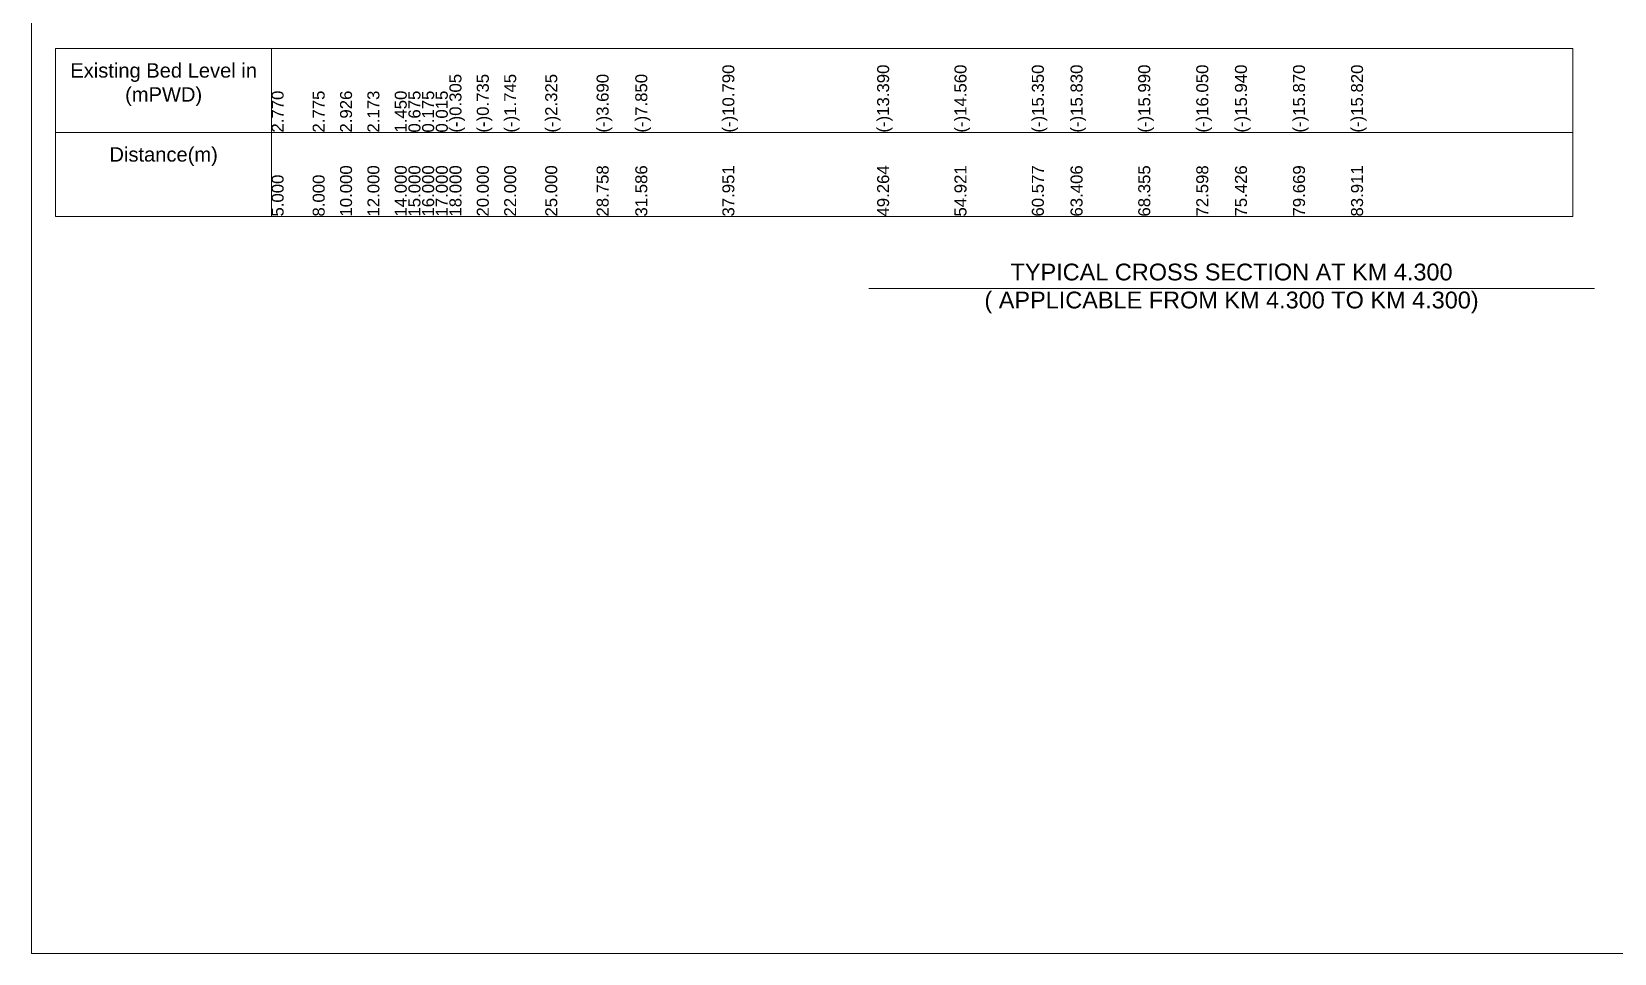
# Model space of a CAD drawing. Header units: inches. Extents: x 89000 to 845017, y -7071 to 0.
# Drawn here: x 790000 to 796595, y -7071 to -3229 of the extents above; entities that cross this region are included whole.
import ezdxf

# ---------------------------------------------------------------- set-up
doc = ezdxf.new("R2010")
doc.units = ezdxf.units.IN
doc.header["$LTSCALE"] = 7
doc.header["$MEASUREMENT"] = 0
for name, color, linetype, lineweight in [('Cross section Data Border', 7, 'Continuous', 9), ('Cross Section Labels', 7, 'Continuous', 9), ('Long Section Labels', 7, 'Continuous', 9)]:
    doc.layers.add(name, color=color, linetype=linetype, lineweight=lineweight)
doc.styles.get("Standard").update_dxf_attribs({"font": 'arial.ttf'})

msp = doc.modelspace()

# ---------------------------------------------------------------- linework, layer by layer
at = {"layer": 'Cross section Data Border'}
msp.add_lwpolyline([(790100, -3300), (796421.80908, -3300), (796421.80908, -4000), (790100, -4000)], close=True, dxfattribs=at)
for points in [[(791000, -3300), (791000, -4000)], [(790100, -3650), (796421.80908, -3650)]]:
    msp.add_lwpolyline(points, dxfattribs=at)
at = {"layer": 'Cross Section Labels'}
msp.add_lwpolyline([(790000, 0), (800000, 0), (800000, -7071), (790000, -7071)], close=True, dxfattribs=at)
msp.add_lwpolyline([(793488, -4300), (795000, -4300), (796512, -4300)], dxfattribs=at)

# ---------------------------------------------------------------- texts
at = {"layer": 'Cross section Data Border', "char_height": 60, "width": 800, "attachment_point": 5}
for s, insert in [('Existing Bed Level in (mPWD)', (790550, -3450)), ('Distance(m)', (790550, -3750))]:
    msp.add_mtext(s, dxfattribs=dict(at, insert=insert))
at = {"layer": 'Cross Section Labels', "insert": (795000, -4300), "char_height": 70, "attachment_point": 5}
msp.add_mtext('TYPICAL CROSS SECTION AT KM 4.300^J( APPLICABLE FROM KM 4.300 TO KM 4.300)', dxfattribs=at)
at = {"layer": 'Long Section Labels', "char_height": 50, "attachment_point": 1, "rotation": 90}
for s, insert in [('(-)0.305', (791741.00115, -3650)), ('(-)0.735', (791854.99201, -3650)), ('(-)1.745', (791968.98288, -3650)), ('(-)2.325', (792139.98935, -3650)), ('(-)3.690', (792354.21213, -3650)), ('(-)7.850', (792515.42331, -3650)), ('(-)10.790', (792878.18763, -3650)), ('(-)13.390', (793523.04335, -3650)), ('(-)14.560', (793845.47518, -3650)), ('(-)15.350', (794167.90866, -3650)), ('(-)15.830', (794329.12589, -3650)), ('(-)15.990', (794611.23768, -3650)), ('(-)16.050', (794853.06568, -3650)), ('(-)15.940', (795014.28451, -3650)), ('(-)15.870', (795256.11295, -3650)), ('(-)15.820', (795497.9416, -3650)), ('2.770', (791000, -3650)), ('2.775', (791171.00647, -3650)), ('2.926', (791284.99734, -3650)), ('2.173', (791398.98821, -3650)), ('1.450', (791512.97908, -3650)), ('0.675', (791569.99468, -3650)), ('0.175', (791627.01028, -3650)), ('0.015', (791683.98554, -3650)), ('10.000', (791284.99734, -4000)), ('12.000', (791398.98821, -4000)), ('14.000', (791512.97908, -4000)), ('15.000', (791569.99468, -4000)), ('16.000', (791627.01028, -4000)), ('17.000', (791683.98554, -4000)), ('18.000', (791741.00115, -4000)), ('20.000', (791854.99201, -4000)), ('22.000', (791968.98288, -4000)), ('25.000', (792139.98935, -4000)), ('28.758', (792354.21213, -4000)), ('31.586', (792515.42331, -4000)), ('37.951', (792878.18763, -4000)), ('49.264', (793523.04335, -4000)), ('54.921', (793845.47518, -4000)), ('60.577', (794167.90866, -4000)), ('63.406', (794329.12589, -4000)), ('68.355', (794611.23768, -4000)), ('72.598', (794853.06568, -4000)), ('75.426', (795014.28451, -4000)), ('79.669', (795256.11295, -4000)), ('83.911', (795497.9416, -4000)), ('5.000', (791000, -4000)), ('8.000', (791171.00647, -4000))]:
    msp.add_mtext(s, dxfattribs=dict(at, insert=insert))

doc.saveas('drawing.dxf')
